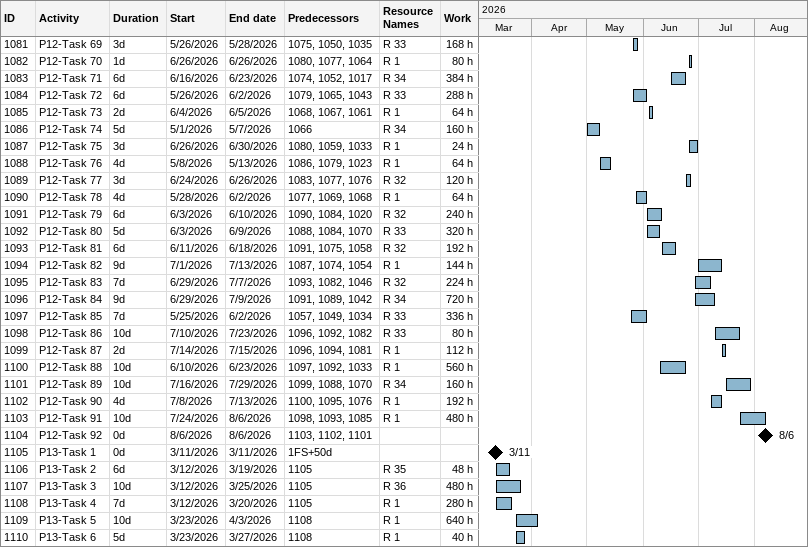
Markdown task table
| ID | Task | Duration | Start | Finish | Predecessors | Resources | Work (h) |
|---|---|---|---|---|---|---|---|
| 1081 | P12-Task 69 | 3d | 2026-05-26 | 2026-05-28 | 1075, 1050, 1035 | R 33 | 168 |
| 1082 | P12-Task 70 | 1d | 2026-06-26 | 2026-06-26 | 1080, 1077, 1064 | R 1 | 80 |
| 1083 | P12-Task 71 | 6d | 2026-06-16 | 2026-06-23 | 1074, 1052, 1017 | R 34 | 384 |
| 1084 | P12-Task 72 | 6d | 2026-05-26 | 2026-06-02 | 1079, 1065, 1043 | R 33 | 288 |
| 1085 | P12-Task 73 | 2d | 2026-06-04 | 2026-06-05 | 1068, 1067, 1061 | R 1 | 64 |
| 1086 | P12-Task 74 | 5d | 2026-05-01 | 2026-05-07 | 1066 | R 34 | 160 |
| 1087 | P12-Task 75 | 3d | 2026-06-26 | 2026-06-30 | 1080, 1059, 1033 | R 1 | 24 |
| 1088 | P12-Task 76 | 4d | 2026-05-08 | 2026-05-13 | 1086, 1079, 1023 | R 1 | 64 |
| 1089 | P12-Task 77 | 3d | 2026-06-24 | 2026-06-26 | 1083, 1077, 1076 | R 32 | 120 |
| 1090 | P12-Task 78 | 4d | 2026-05-28 | 2026-06-02 | 1077, 1069, 1068 | R 1 | 64 |
| 1091 | P12-Task 79 | 6d | 2026-06-03 | 2026-06-10 | 1090, 1084, 1020 | R 32 | 240 |
| 1092 | P12-Task 80 | 5d | 2026-06-03 | 2026-06-09 | 1088, 1084, 1070 | R 33 | 320 |
| 1093 | P12-Task 81 | 6d | 2026-06-11 | 2026-06-18 | 1091, 1075, 1058 | R 32 | 192 |
| 1094 | P12-Task 82 | 9d | 2026-07-01 | 2026-07-13 | 1087, 1074, 1054 | R 1 | 144 |
| 1095 | P12-Task 83 | 7d | 2026-06-29 | 2026-07-07 | 1093, 1082, 1046 | R 32 | 224 |
| 1096 | P12-Task 84 | 9d | 2026-06-29 | 2026-07-09 | 1091, 1089, 1042 | R 34 | 720 |
| 1097 | P12-Task 85 | 7d | 2026-05-25 | 2026-06-02 | 1057, 1049, 1034 | R 33 | 336 |
| 1098 | P12-Task 86 | 10d | 2026-07-10 | 2026-07-23 | 1096, 1092, 1082 | R 33 | 80 |
| 1099 | P12-Task 87 | 2d | 2026-07-14 | 2026-07-15 | 1096, 1094, 1081 | R 1 | 112 |
| 1100 | P12-Task 88 | 10d | 2026-06-10 | 2026-06-23 | 1097, 1092, 1033 | R 1 | 560 |
| 1101 | P12-Task 89 | 10d | 2026-07-16 | 2026-07-29 | 1099, 1088, 1070 | R 34 | 160 |
| 1102 | P12-Task 90 | 4d | 2026-07-08 | 2026-07-13 | 1100, 1095, 1076 | R 1 | 192 |
| 1103 | P12-Task 91 | 10d | 2026-07-24 | 2026-08-06 | 1098, 1093, 1085 | R 1 | 480 |
| 1104 | P12-Task 92 | 0d | 2026-08-06 | 2026-08-06 | 1103, 1102, 1101 |  |  |
| 1105 | P13-Task 1 | 0d | 2026-03-11 | 2026-03-11 | 1FS+50d |  |  |
| 1106 | P13-Task 2 | 6d | 2026-03-12 | 2026-03-19 | 1105 | R 35 | 48 |
| 1107 | P13-Task 3 | 10d | 2026-03-12 | 2026-03-25 | 1105 | R 36 | 480 |
| 1108 | P13-Task 4 | 7d | 2026-03-12 | 2026-03-20 | 1105 | R 1 | 280 |
| 1109 | P13-Task 5 | 10d | 2026-03-23 | 2026-04-03 | 1108 | R 1 | 640 |
| 1110 | P13-Task 6 | 5d | 2026-03-23 | 2026-03-27 | 1108 | R 1 | 40 |
